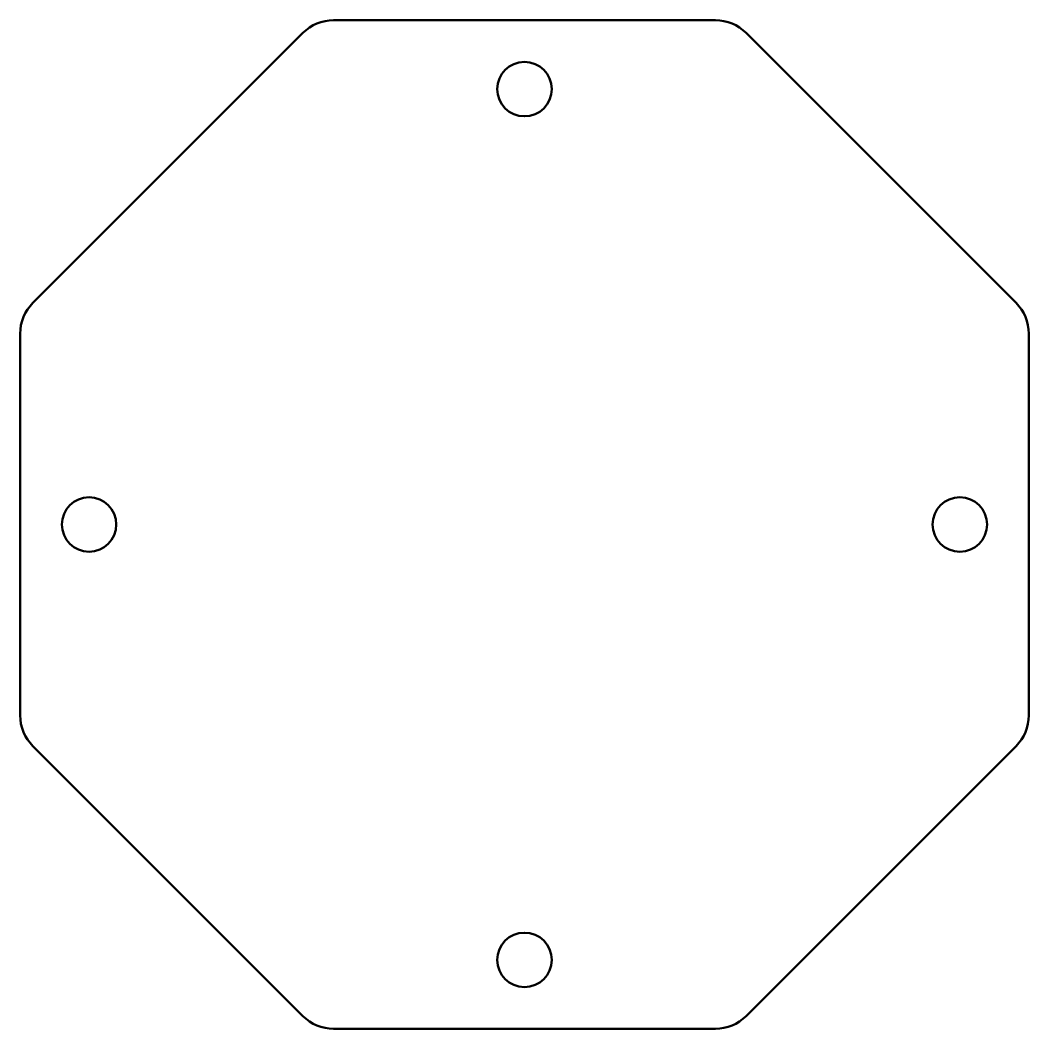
# Model space of a CAD drawing. Header units: millimetres. Extents: x -43 to 96, y 0 to 139.
import ezdxf

# ---------------------------------------------------------------- set-up
doc = ezdxf.new("R2010")
doc.units = ezdxf.units.MM
doc.linetypes.add('Сплошная', pattern=[0])
doc.layers.add('IV_INTERIOR_PROFILES', color=7, linetype='Сплошная', lineweight=50)
doc.layers.add('IV_OUTER_PROFILE', color=7, linetype='Сплошная', lineweight=50)

msp = doc.modelspace()

# ---------------------------------------------------------------- linework, layer by layer
at = {"layer": 'IV_INTERIOR_PROFILES'}
for centre in [(26.3, 129.5), (-33.7, 69.5), (86.3, 69.5), (26.3, 9.5)]:
    msp.add_circle(centre, 3.75, dxfattribs=at)
at = {"layer": 'IV_OUTER_PROFILE'}
for p, q in [((52.61, 139), (0, 139)), ((-4.24, 137.24), (-41.44, 100.05)), ((94.05, 100.05), (56.85, 137.24)), ((-43.2, 95.8), (-43.2, 43.2)), ((95.8, 43.2), (95.8, 95.8)), ((-41.44, 38.95), (-4.24, 1.76)), ((56.85, 1.76), (94.05, 38.95)), ((0, 0), (52.61, 0))]:
    msp.add_line(p, q, dxfattribs=at)
for centre, start, end in [((0, 133), 90, 135), ((52.61, 133), 45, 90), ((-37.2, 95.8), 135, 180), ((89.8, 95.8), 0, 45), ((-37.2, 43.2), 180, 225), ((89.8, 43.2), 315, 0), ((0, 6), 225, 270), ((52.61, 6), 270, 315)]:
    msp.add_arc(centre, 6, start, end, dxfattribs=at)

doc.saveas('drawing.dxf')
